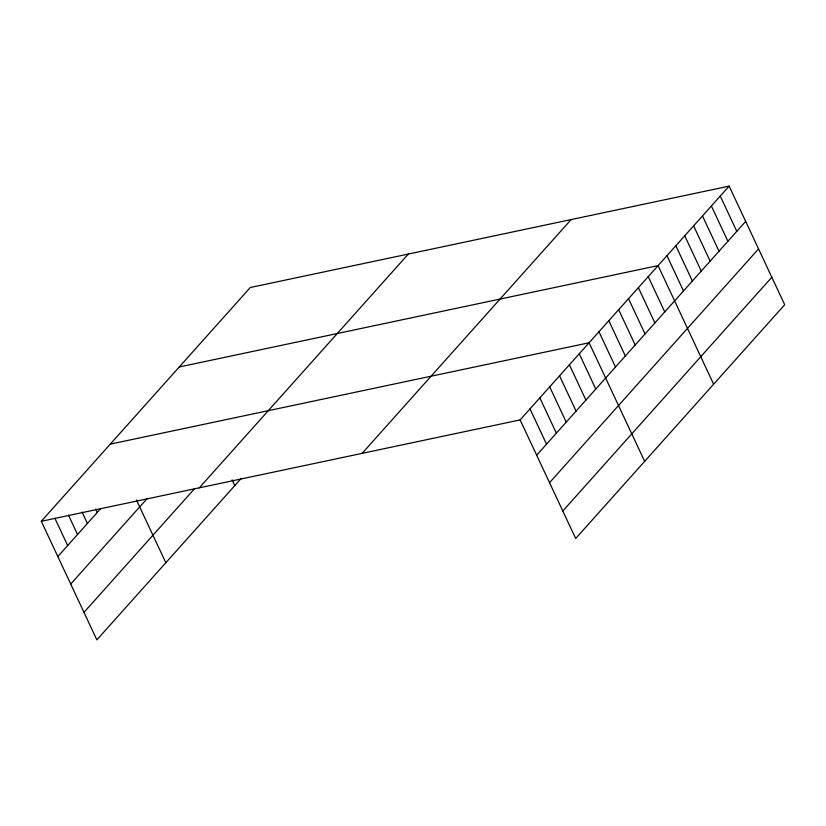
<?xml version="1.0" encoding="UTF-8"?>
<svg xmlns="http://www.w3.org/2000/svg" width="826" height="826" viewBox="0 0 826 826"><rect width="100%" height="100%" fill="white"/><g stroke="black" fill="none" stroke-linecap="round" stroke-linejoin="round"><path stroke-width="1.24" d="M241.264 478.357L96.859 639.871L41.3 521.278L250.309 287.5L729.141 186.129L784.7 304.722L575.691 538.5L520.132 419.907L729.141 186.129M57.83 556.559L100.524 508.806M70.706 584.054L147.069 498.646M83.973 612.376L194.822 488.393M199.314 487.825L408.323 254.047M362.118 453.36L571.127 219.582M536.663 455.188L745.672 221.409M549.548 482.683L758.547 248.905M562.816 511.005L771.825 277.237M179.242 366.981L658.085 265.611L713.633 384.214M110.271 444.13L589.114 342.759L644.662 461.352M41.3 521.278L520.132 419.907M720.262 196.061L736.792 231.342M711.382 205.994L727.902 241.285M702.492 215.937L719.023 251.218M693.613 225.87L710.143 261.15M684.733 235.802L701.253 271.083M675.844 245.735L692.374 281.026M666.964 255.678L683.494 290.959M648.224 276.627L664.754 311.918M638.374 287.655L654.904 322.935M628.524 298.671L645.054 333.962M618.664 309.698L635.194 344.979M608.814 320.715L625.344 355.996M598.964 331.732L615.494 367.023M579.253 353.776L595.783 389.067M569.403 364.803L585.933 400.083M559.553 375.82L576.073 411.1M549.693 386.836L566.223 422.127M539.843 397.864L556.373 433.144M529.993 408.88L546.523 444.171M232.116 479.854L234.801 485.585M136.455 500.029L165.83 562.723M95.64 509.064L97.241 512.471M82.053 512.11L87.391 523.498M68.475 515.166L77.53 534.515M54.888 518.222L67.68 545.542"/></g></svg>
